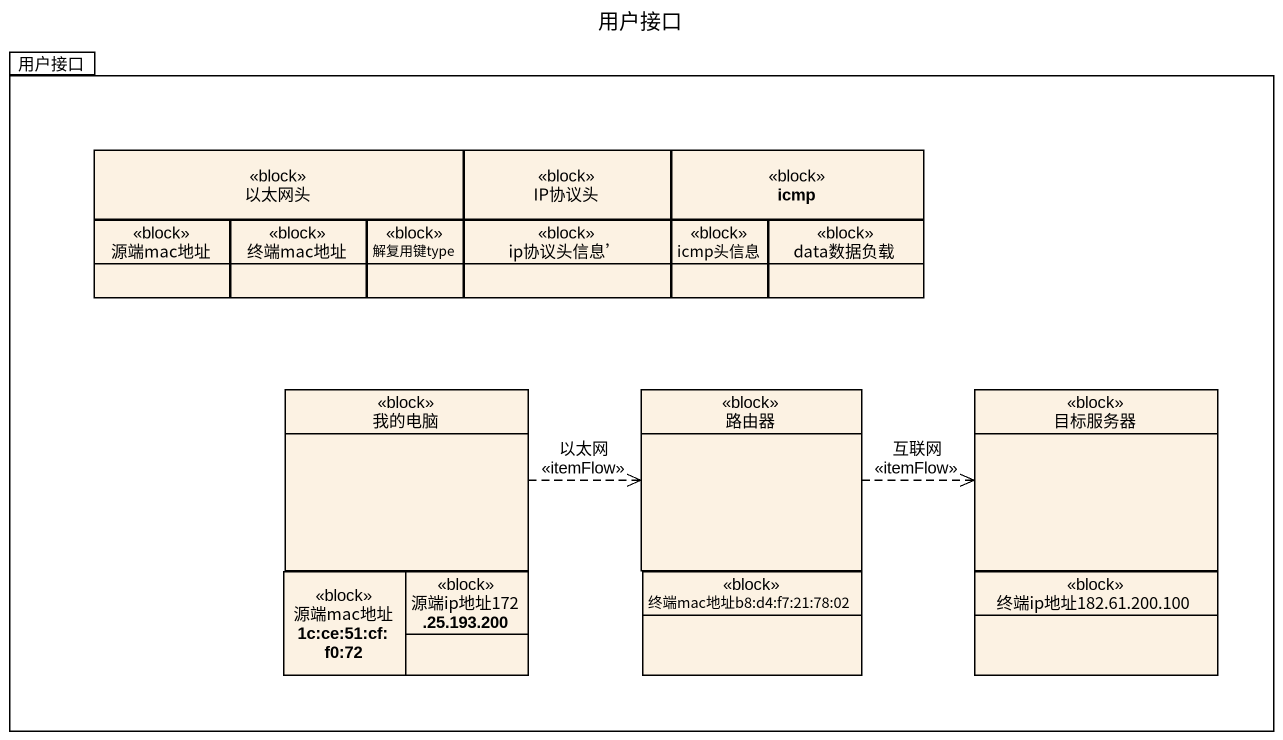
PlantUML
@startuml
title 用户接口
hide circle
hide empty members
package 用户接口 {
  class 以太网头 <<block>>
  class IP协议头 <<block>>
  class icmp <<block>>
  class 源端mac地址 <<block>>
  class 终端mac地址 <<block>>
  class 解复用键type <<block>>
  class "ip协议头信息’" as ip协议头信息 <<block>>
  class icmp头信息 <<block>>
  class data数据负载 <<block>>
  class 我的电脑 <<block>>
  class 路由器 <<block>>
  class 目标服务器 <<block>>
  class "源端mac地址1c:ce:51:cf:f0:72" as 源端mac地址1c_ce_51_cf_f0_72 <<block>>
  class "源端ip地址172.25.193.200" as 源端ip地址172_25_193_200 <<block>>
  class "终端mac地址b8:d4:f7:21:78:02" as 终端mac地址b8_d4_f7_21_78_02 <<block>>
  class "终端ip地址182.61.200.100" as 终端ip地址182_61_200_100 <<block>>
}
我的电脑 .right.> 路由器 : 以太网\n<<itemFlow>>
路由器 .right.> 目标服务器 : 互联网\n<<itemFlow>>
@enduml
